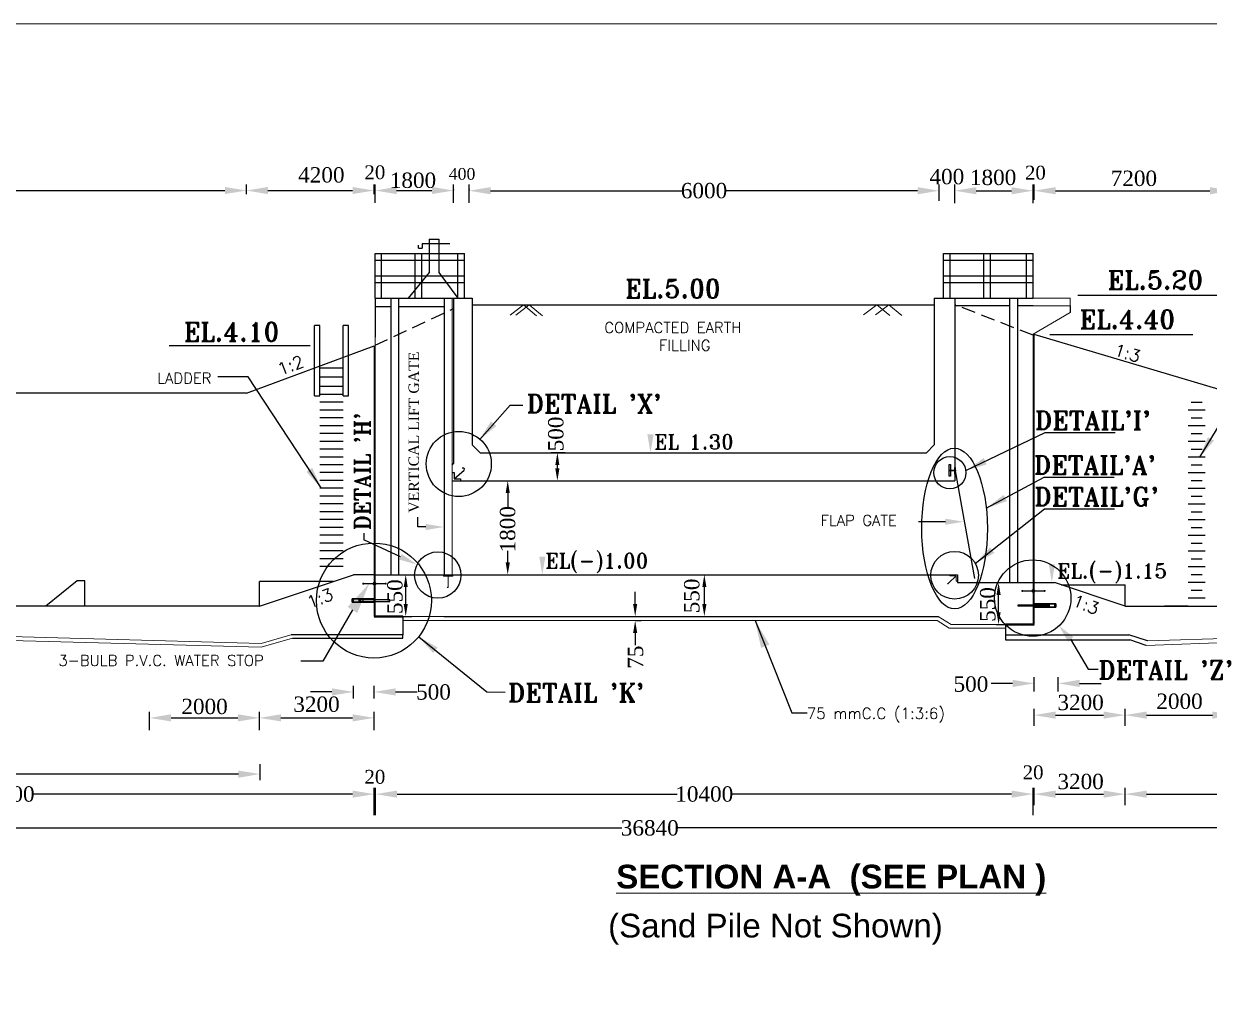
# Model space of a CAD drawing. Extents: x -545075 to 1728153, y -708141 to -305611.
# Drawn here: x 81197 to 100505, y -619429 to -603433 of the extents above; entities that cross this region are included whole.
import ezdxf
from ezdxf.enums import TextEntityAlignment as Align

# ---------------------------------------------------------------- set-up
doc = ezdxf.new("R2010")
doc.units = 0
doc.header["$MEASUREMENT"] = 0
doc.linetypes.add('DASHED', pattern=[0.75, 0.5, -0.25])
doc.layers.get('0').update_dxf_attribs({"linetype": 'CONTINUOUS'})
doc.layers.get('DEFPOINTS').update_dxf_attribs({"linetype": 'CONTINUOUS'})
doc.layers.add('LINE', color=7, linetype='CONTINUOUS')
doc.layers.add('TEXT', color=7, linetype='CONTINUOUS')
doc.styles.add('BIG', font='ROMANT.SHX')
doc.styles.add('SMALL', font='ROMANS.SHX')
doc.styles.get("Standard").update_dxf_attribs({"font": 'times.ttf', "height": 250})
doc.dimstyles.new('3', dxfattribs={"dimtxt": 225, "dimasz": 350, "dimexe": 100, "dimexo": 25, "dimgap": 9, "dimtad": 0, "dimdec": 0, "dimzin": 0, "dimdsep": 46, "dimtxsty": 'Standard', "dimcen": 0, "dimclrt": 256, "dimadec": 0, "dimazin": 0, "dimtfac": 1, "dimtdec": 0, "dimtofl": 0, "dimtmove": 2, "dimatfit": 3, "dimfxl": 1, "dimtolj": 1, "dimtzin": 0, "dimarcsym": 0})

# ---------------------------------------------------------------- blocks, each defined once
blk = doc.blocks.new('*D735')
at = {"layer": 'DEFPOINTS', "color": 0, "lineweight": -2}
for p in [(88449, -606152), (88449, -606372), (96104, -606335)]:
    blk.add_point(p, dxfattribs=at)
at = {"layer": 'LINE', "color": 0, "lineweight": -2}
for p, q in [((88449, -606347), (88449, -606052)), ((96104, -606310), (96104, -606052)), ((88799, -606152), (91913, -606152)), ((95754, -606152), (92640, -606152))]:
    blk.add_line(p, q, dxfattribs=at)
for points in [[(88799, -606094), (88799, -606211), (88449, -606152)], [(95754, -606094), (95754, -606211), (96104, -606152)]]:
    blk.add_solid(points, dxfattribs=at)
at = {"layer": 'LINE', "insert": (92276, -606152), "char_height": 250, "attachment_point": 5}
blk.add_mtext('\\A1;6000', dxfattribs=at)
blk = doc.blocks.new('*D741')
at = {"layer": 'DEFPOINTS', "color": 0, "lineweight": -2}
for p in [(100864, -606152), (97651, -606325), (100864, -606558)]:
    blk.add_point(p, dxfattribs=at)
at = {"layer": 'LINE', "color": 0, "lineweight": -2}
for p, q in [((97651, -606300), (97651, -606052)), ((100864, -606533), (100864, -606052)), ((98001, -606152), (100514, -606152))]:
    blk.add_line(p, q, dxfattribs=at)
for points in [[(98001, -606094), (98001, -606211), (97651, -606152)], [(100514, -606094), (100514, -606211), (100864, -606152)]]:
    blk.add_solid(points, dxfattribs=at)
at = {"layer": 'LINE', "insert": (99277, -605952), "char_height": 250, "attachment_point": 5}
blk.add_mtext('\\A1;72{\\fTimes New Roman|b0|i0|c186|p18;00}', dxfattribs=at)
blk = doc.blocks.new('*D742')
at = {"layer": 'DEFPOINTS', "color": 0, "lineweight": -2}
for p in [(84823, -606235), (86902, -606149), (86902, -606235)]:
    blk.add_point(p, dxfattribs=at)
at = {"layer": 'LINE', "color": 0, "lineweight": -2}
for p, q in [((84823, -606210), (84823, -606049)), ((86902, -606210), (86902, -606049)), ((85173, -606149), (86552, -606149))]:
    blk.add_line(p, q, dxfattribs=at)
for points in [[(85173, -606091), (85173, -606207), (84823, -606149)], [(86552, -606091), (86552, -606207), (86902, -606149)]]:
    blk.add_solid(points, dxfattribs=at)
at = {"layer": 'LINE', "insert": (86044, -605896), "char_height": 250, "attachment_point": 5}
blk.add_mtext('\\A1;42{\\fTimes New Roman|b0|i0|c186|p18;00}', dxfattribs=at)
blk = doc.blocks.new('*D743')
at = {"layer": 'DEFPOINTS', "color": 0, "lineweight": -2}
for p in [(91144, -613150), (91145, -613082), (91155, -613150)]:
    blk.add_point(p, dxfattribs=at)
at = {"layer": 'LINE', "color": 0, "lineweight": -2}
for p, q in [((91155, -612882), (91155, -612682)), ((91169, -613150), (91255, -613150)), ((91170, -613082), (91255, -613082)), ((91155, -613350), (91155, -613550))]:
    blk.add_line(p, q, dxfattribs=at)
for points in [[(91121, -612882), (91188, -612882), (91155, -613082)], [(91121, -613350), (91188, -613350), (91155, -613150)]]:
    blk.add_solid(points, dxfattribs=at)
at = {"layer": 'LINE', "insert": (91162, -613745), "char_height": 250, "attachment_point": 5, "rotation": 90}
blk.add_mtext('\\A1;75', dxfattribs=at)
blk = doc.blocks.new('*D744')
at = {"layer": 'DEFPOINTS', "color": 0, "lineweight": -2}
for p in [(87356, -612404), (87418, -612404), (87356, -613082)]:
    blk.add_point(p, dxfattribs=at)
at = {"layer": 'LINE', "color": 0, "lineweight": -2}
for p, q in [((87381, -612404), (87518, -612404)), ((87418, -612882), (87418, -612604)), ((87381, -613082), (87518, -613082))]:
    blk.add_line(p, q, dxfattribs=at)
for points in [[(87385, -612604), (87451, -612604), (87418, -612404)], [(87385, -612882), (87451, -612882), (87418, -613082)]]:
    blk.add_solid(points, dxfattribs=at)
at = {"layer": 'LINE', "insert": (87243, -612761), "char_height": 250, "attachment_point": 5, "rotation": 90}
blk.add_mtext('\\A1;550', dxfattribs=at)
blk = doc.blocks.new('*D745')
at = {"layer": 'DEFPOINTS', "color": 0, "lineweight": -2}
for p in [(89888, -610418), (90040, -610418), (89807, -610874)]:
    blk.add_point(p, dxfattribs=at)
at = {"layer": 'LINE', "color": 0, "lineweight": -2}
for p, q in [((90015, -610418), (89788, -610418)), ((89888, -610674), (89888, -610618)), ((89832, -610874), (89988, -610874))]:
    blk.add_line(p, q, dxfattribs=at)
for points in [[(89854, -610618), (89921, -610618), (89888, -610418)], [(89854, -610674), (89921, -610674), (89888, -610874)]]:
    blk.add_solid(points, dxfattribs=at)
at = {"layer": 'LINE', "insert": (89864, -610112), "char_height": 250, "attachment_point": 5, "rotation": 90}
blk.add_mtext('\\A1;500', dxfattribs=at)
blk = doc.blocks.new('*D749')
at = {"layer": 'DEFPOINTS', "color": 0, "lineweight": -2}
for p in [(86902, -615975), (74902, -616341), (86902, -616341)]:
    blk.add_point(p, dxfattribs=at)
at = {"layer": 'LINE', "color": 0, "lineweight": -2}
for p, q in [((74902, -616316), (74902, -615875)), ((86902, -616316), (86902, -615875)), ((75252, -615975), (80460, -615975)), ((86552, -615975), (81344, -615975))]:
    blk.add_line(p, q, dxfattribs=at)
for points in [[(75252, -615917), (75252, -616034), (74902, -615975)], [(86552, -615917), (86552, -616034), (86902, -615975)]]:
    blk.add_solid(points, dxfattribs=at)
at = {"layer": 'LINE', "insert": (80902, -615975), "char_height": 250, "attachment_point": 5}
blk.add_mtext('\\A1;13200', dxfattribs=at)
blk = doc.blocks.new('*D750')
at = {"layer": 'DEFPOINTS', "color": 0, "lineweight": -2}
for p in [(86902, -614734), (85036, -614960), (86902, -614960)]:
    blk.add_point(p, dxfattribs=at)
at = {"layer": 'LINE', "color": 0, "lineweight": -2}
for p, q in [((85036, -614935), (85036, -614634)), ((85386, -614734), (86552, -614734)), ((86902, -614935), (86902, -614634))]:
    blk.add_line(p, q, dxfattribs=at)
for points in [[(85386, -614675), (85386, -614792), (85036, -614734)], [(86552, -614675), (86552, -614792), (86902, -614734)]]:
    blk.add_solid(points, dxfattribs=at)
at = {"layer": 'LINE', "insert": (85965, -614513), "char_height": 250, "attachment_point": 5}
blk.add_mtext('\\A1;3200', dxfattribs=at)
blk = doc.blocks.new('*D751')
at = {"layer": 'DEFPOINTS', "color": 0, "lineweight": -2}
for p in [(85036, -614734), (83247, -614960), (85036, -614960)]:
    blk.add_point(p, dxfattribs=at)
at = {"layer": 'LINE', "color": 0, "lineweight": -2}
for p, q in [((83247, -614935), (83247, -614634)), ((83597, -614734), (84686, -614734)), ((85036, -614935), (85036, -614634))]:
    blk.add_line(p, q, dxfattribs=at)
for points in [[(83597, -614675), (83597, -614792), (83247, -614734)], [(84686, -614675), (84686, -614792), (85036, -614734)]]:
    blk.add_solid(points, dxfattribs=at)
at = {"layer": 'LINE', "insert": (84142, -614550), "char_height": 250, "attachment_point": 5}
blk.add_mtext('\\A1;2000', dxfattribs=at)
blk = doc.blocks.new('*D754')
at = {"layer": 'DEFPOINTS', "color": 0, "lineweight": -2}
for p in [(96359, -606152), (96359, -606154), (96104, -606344)]:
    blk.add_point(p, dxfattribs=at)
at = {"layer": 'LINE', "color": 0, "lineweight": -2}
for p, q in [((96104, -606319), (96104, -606052)), ((96359, -606129), (96359, -606052)), ((95754, -606152), (95404, -606152)), ((96709, -606152), (97059, -606152))]:
    blk.add_line(p, q, dxfattribs=at)
for points in [[(95754, -606094), (95754, -606211), (96104, -606152)], [(96709, -606094), (96709, -606211), (96359, -606152)]]:
    blk.add_solid(points, dxfattribs=at)
at = {"layer": 'LINE', "insert": (96231, -605924), "char_height": 250, "attachment_point": 5}
blk.add_mtext('\\A1;400', dxfattribs=at)
blk = doc.blocks.new('*D755')
at = {"layer": 'DEFPOINTS', "color": 0, "lineweight": -2}
for p in [(99133, -616102), (107884, -615975), (107884, -616341)]:
    blk.add_point(p, dxfattribs=at)
at = {"layer": 'LINE', "color": 0, "lineweight": -2}
for p, q in [((99133, -616077), (99133, -615875)), ((107884, -616316), (107884, -615875)), ((99483, -615975), (103066, -615975)), ((107534, -615975), (103951, -615975))]:
    blk.add_line(p, q, dxfattribs=at)
for points in [[(99483, -615917), (99483, -616034), (99133, -615975)], [(107534, -615917), (107534, -616034), (107884, -615975)]]:
    blk.add_solid(points, dxfattribs=at)
at = {"layer": 'LINE', "insert": (103509, -615975), "char_height": 250, "attachment_point": 5}
blk.add_mtext('\\A1;10000', dxfattribs=at)
blk = doc.blocks.new('*D756')
at = {"layer": 'DEFPOINTS', "color": 0, "lineweight": -2}
for p in [(97634, -615975), (86926, -616341), (97634, -616341)]:
    blk.add_point(p, dxfattribs=at)
at = {"layer": 'LINE', "color": 0, "lineweight": -2}
for p, q in [((86926, -616316), (86926, -615875)), ((97634, -616316), (97634, -615875)), ((87276, -615975), (91838, -615975)), ((97284, -615975), (92722, -615975))]:
    blk.add_line(p, q, dxfattribs=at)
for points in [[(87276, -615917), (87276, -616034), (86926, -615975)], [(97284, -615917), (97284, -616034), (97634, -615975)]]:
    blk.add_solid(points, dxfattribs=at)
at = {"layer": 'LINE', "insert": (92280, -615975), "char_height": 250, "attachment_point": 5}
blk.add_mtext('\\A1;10400', dxfattribs=at)
blk = doc.blocks.new('*D757')
at = {"layer": 'DEFPOINTS', "color": 0, "lineweight": -2}
for p in [(100906, -614689), (99133, -614891), (100906, -614891)]:
    blk.add_point(p, dxfattribs=at)
at = {"layer": 'LINE', "color": 0, "lineweight": -2}
for p, q in [((99133, -614866), (99133, -614589)), ((99483, -614689), (100556, -614689)), ((100906, -614866), (100906, -614589))]:
    blk.add_line(p, q, dxfattribs=at)
for points in [[(99483, -614630), (99483, -614747), (99133, -614689)], [(100556, -614630), (100556, -614747), (100906, -614689)]]:
    blk.add_solid(points, dxfattribs=at)
at = {"layer": 'LINE', "insert": (100020, -614465), "char_height": 250, "attachment_point": 5}
blk.add_mtext('\\A1;2000', dxfattribs=at)
blk = doc.blocks.new('*D758')
at = {"layer": 'DEFPOINTS', "color": 0, "lineweight": -2}
for p in [(99133, -614689), (97651, -614891), (99133, -614891)]:
    blk.add_point(p, dxfattribs=at)
at = {"layer": 'LINE', "color": 0, "lineweight": -2}
for p, q in [((97651, -614866), (97651, -614589)), ((98001, -614689), (98783, -614689)), ((99133, -614866), (99133, -614589))]:
    blk.add_line(p, q, dxfattribs=at)
for points in [[(98001, -614630), (98001, -614747), (97651, -614689)], [(98783, -614630), (98783, -614747), (99133, -614689)]]:
    blk.add_solid(points, dxfattribs=at)
at = {"layer": 'LINE', "insert": (98409, -614484), "char_height": 250, "attachment_point": 5}
blk.add_mtext('\\A1;3200', dxfattribs=at)
blk = doc.blocks.new('*D759')
at = {"layer": 'DEFPOINTS', "color": 0, "lineweight": -2}
for p in [(88806, -610874), (89079, -610874), (88806, -612404)]:
    blk.add_point(p, dxfattribs=at)
at = {"layer": 'LINE', "color": 0, "lineweight": -2}
for p, q in [((88831, -610874), (89179, -610874)), ((89079, -611074), (89079, -611313)), ((89079, -612204), (89079, -612013)), ((88831, -612404), (89179, -612404))]:
    blk.add_line(p, q, dxfattribs=at)
for points in [[(89046, -611074), (89113, -611074), (89079, -610874)], [(89046, -612204), (89113, -612204), (89079, -612404)]]:
    blk.add_solid(points, dxfattribs=at)
at = {"layer": 'LINE', "insert": (89079, -611663), "char_height": 250, "attachment_point": 5, "rotation": 90}
blk.add_mtext('\\A1;{\\fTimes New Roman|b0|i0|c186|p18;1}8{\\fTimes New Roman|b0|i0|c186|p18;00}', dxfattribs=at)
blk = doc.blocks.new('*D761')
at = {"layer": 'DEFPOINTS', "color": 0, "lineweight": -2}
for p in [(97634, -606152), (96359, -606380), (97634, -606380)]:
    blk.add_point(p, dxfattribs=at)
at = {"layer": 'LINE', "color": 0, "lineweight": -2}
for p, q in [((96359, -606355), (96359, -606052)), ((97634, -606355), (97634, -606052)), ((96709, -606152), (97284, -606152))]:
    blk.add_line(p, q, dxfattribs=at)
for points in [[(96709, -606094), (96709, -606211), (96359, -606152)], [(97284, -606094), (97284, -606211), (97634, -606152)]]:
    blk.add_solid(points, dxfattribs=at)
at = {"layer": 'LINE', "insert": (96984, -605937), "char_height": 250, "attachment_point": 5}
blk.add_mtext('\\A1;1800', dxfattribs=at)
blk = doc.blocks.new('*D762')
at = {"layer": 'DEFPOINTS', "color": 0, "lineweight": -2}
for p in [(88194, -606149), (86919, -606376), (88194, -606376)]:
    blk.add_point(p, dxfattribs=at)
at = {"layer": 'LINE', "color": 0, "lineweight": -2}
for p, q in [((86919, -606351), (86919, -606049)), ((88194, -606351), (88194, -606049)), ((87269, -606149), (87844, -606149))]:
    blk.add_line(p, q, dxfattribs=at)
for points in [[(87269, -606090), (87269, -606207), (86919, -606149)], [(87844, -606090), (87844, -606207), (88194, -606149)]]:
    blk.add_solid(points, dxfattribs=at)
at = {"layer": 'LINE', "insert": (87536, -605984), "char_height": 250, "attachment_point": 5}
blk.add_mtext('\\A1;1800', dxfattribs=at)
blk = doc.blocks.new('*D763')
at = {"layer": 'DEFPOINTS', "color": 0, "lineweight": -2}
for p in [(74902, -616293), (107884, -616274), (107884, -616526)]:
    blk.add_point(p, dxfattribs=at)
at = {"layer": 'LINE', "color": 0, "lineweight": -2}
for p, q in [((107884, -616299), (107884, -616626)), ((74902, -616318), (74902, -616626)), ((75252, -616526), (90936, -616526)), ((107534, -616526), (91849, -616526))]:
    blk.add_line(p, q, dxfattribs=at)
for points in [[(75252, -616468), (75252, -616585), (74902, -616526)], [(107534, -616468), (107534, -616585), (107884, -616526)]]:
    blk.add_solid(points, dxfattribs=at)
at = {"layer": 'LINE', "insert": (91393, -616526), "char_height": 250, "attachment_point": 5}
blk.add_mtext('\\A1;36840', dxfattribs=at)
blk = doc.blocks.new('*D764')
at = {"layer": 'DEFPOINTS', "color": 0, "lineweight": -2}
for p in [(86566, -614311), (86566, -614444), (86902, -614444)]:
    blk.add_point(p, dxfattribs=at)
at = {"layer": 'LINE', "color": 0, "lineweight": -2}
for p, q in [((86216, -614311), (85866, -614311)), ((86566, -614419), (86566, -614211)), ((86902, -614419), (86902, -614211)), ((87252, -614311), (87602, -614311))]:
    blk.add_line(p, q, dxfattribs=at)
for points in [[(86216, -614253), (86216, -614370), (86566, -614311)], [(87252, -614253), (87252, -614370), (86902, -614311)]]:
    blk.add_solid(points, dxfattribs=at)
at = {"layer": 'LINE', "insert": (87870, -614314), "char_height": 250, "attachment_point": 5}
blk.add_mtext('\\A1;500', dxfattribs=at)
blk = doc.blocks.new('*D765')
at = {"layer": 'DEFPOINTS', "color": 0, "lineweight": -2}
for p in [(97651, -614173), (97651, -614330), (98043, -614330)]:
    blk.add_point(p, dxfattribs=at)
at = {"layer": 'LINE', "color": 0, "lineweight": -2}
for p, q in [((97301, -614173), (96951, -614173)), ((97651, -614305), (97651, -614073)), ((98043, -614305), (98043, -614073)), ((98393, -614173), (98743, -614173))]:
    blk.add_line(p, q, dxfattribs=at)
for points in [[(97301, -614114), (97301, -614231), (97651, -614173)], [(98393, -614114), (98393, -614231), (98043, -614173)]]:
    blk.add_solid(points, dxfattribs=at)
at = {"layer": 'LINE', "insert": (96623, -614185), "char_height": 250, "attachment_point": 5}
blk.add_mtext('\\A1;500', dxfattribs=at)
blk = doc.blocks.new('*D766')
at = {"layer": 'DEFPOINTS', "color": 0, "lineweight": -2}
for p in [(92223, -612404), (92014, -613082), (92281, -613082)]:
    blk.add_point(p, dxfattribs=at)
at = {"layer": 'LINE', "color": 0, "lineweight": -2}
for p, q in [((92248, -612404), (92381, -612404)), ((92281, -612604), (92281, -612882)), ((92039, -613082), (92381, -613082))]:
    blk.add_line(p, q, dxfattribs=at)
for points in [[(92248, -612604), (92315, -612604), (92281, -612404)], [(92248, -612882), (92315, -612882), (92281, -613082)]]:
    blk.add_solid(points, dxfattribs=at)
at = {"layer": 'LINE', "insert": (92078, -612749), "char_height": 250, "attachment_point": 5, "rotation": 90}
blk.add_mtext('\\A1;550', dxfattribs=at)
blk = doc.blocks.new('*D767')
at = {"layer": 'DEFPOINTS', "color": 0, "lineweight": -2}
for p in [(84823, -606149), (84823, -606235), (75865, -606612)]:
    blk.add_point(p, dxfattribs=at)
at = {"layer": 'LINE', "color": 0, "lineweight": -2}
for p, q in [((75865, -606587), (75865, -606049)), ((84823, -606210), (84823, -606049)), ((76215, -606149), (84473, -606149))]:
    blk.add_line(p, q, dxfattribs=at)
for points in [[(76215, -606091), (76215, -606207), (75865, -606149)], [(84473, -606091), (84473, -606207), (84823, -606149)]]:
    blk.add_solid(points, dxfattribs=at)
at = {"layer": 'LINE', "insert": (78462, -605892), "char_height": 250, "attachment_point": 5}
blk.add_mtext('\\A1;90{\\fTimes New Roman|b0|i0|c186|p18;00}', dxfattribs=at)
blk = doc.blocks.new('*D768')
at = {"layer": 'DEFPOINTS', "color": 0, "lineweight": -2}
for p in [(97011, -612532), (97073, -612532), (97011, -613213)]:
    blk.add_point(p, dxfattribs=at)
at = {"layer": 'LINE', "color": 0, "lineweight": -2}
for p, q in [((97036, -612532), (97173, -612532)), ((97073, -613013), (97073, -612732)), ((97036, -613213), (97173, -613213))]:
    blk.add_line(p, q, dxfattribs=at)
for points in [[(97040, -612732), (97107, -612732), (97073, -612532)], [(97040, -613013), (97107, -613013), (97073, -613213)]]:
    blk.add_solid(points, dxfattribs=at)
at = {"layer": 'LINE', "insert": (96898, -612888), "char_height": 250, "attachment_point": 5, "rotation": 90}
blk.add_mtext('\\A1;550', dxfattribs=at)
blk = doc.blocks.new('*D787')
at = {"layer": 'DEFPOINTS', "color": 0, "linetype": 'ByBlock', "lineweight": -2}
for p in [(85042, -615462), (85042, -615649), (74902, -615822)]:
    blk.add_point(p, dxfattribs=at)
at = {"layer": 'LINE', "color": 0, "linetype": 'ByBlock', "lineweight": -2}
for p, q in [((85042, -615487), (85042, -615749)), ((74902, -615797), (74902, -615549)), ((75252, -615649), (79530, -615649)), ((84692, -615649), (80414, -615649))]:
    blk.add_line(p, q, dxfattribs=at)
for points in [[(75252, -615591), (75252, -615708), (74902, -615649)], [(84692, -615591), (84692, -615708), (85042, -615649)]]:
    blk.add_solid(points, dxfattribs=at)
at = {"layer": 'LINE', "linetype": 'ByBlock', "lineweight": -2, "insert": (79972, -615649), "char_height": 250, "attachment_point": 5}
blk.add_mtext('\\A1;10000', dxfattribs=at)
blk = doc.blocks.new('*D788')
at = {"layer": 'DEFPOINTS', "color": 0, "lineweight": -2}
for p in [(99133, -615975), (97651, -616178), (99133, -616178)]:
    blk.add_point(p, dxfattribs=at)
at = {"layer": 'LINE', "color": 0, "lineweight": -2}
for p, q in [((97651, -616153), (97651, -615875)), ((99133, -616153), (99133, -615875)), ((98001, -615975), (98783, -615975))]:
    blk.add_line(p, q, dxfattribs=at)
for points in [[(98001, -615917), (98001, -616034), (97651, -615975)], [(98783, -615917), (98783, -616034), (99133, -615975)]]:
    blk.add_solid(points, dxfattribs=at)
at = {"layer": 'LINE', "insert": (98409, -615771), "char_height": 250, "attachment_point": 5}
blk.add_mtext('\\A1;3200', dxfattribs=at)

msp = doc.modelspace()

# ---------------------------------------------------------------- hatches: boundary and pattern name
at = {"layer": 'LINE'}
h = msp.add_hatch(dxfattribs=at)
h.set_pattern_fill('DOTS', color=256, scale=52.646614, style=0)
h.set_pattern_definition([(180, (188636.105, -540359.4897), (-1.6452067, 3.2904134), [0, -3.2904134])])
h.paths.add_polyline_path([(86653.36, -612809.165), (86725.327, -612809.165), (86725.327, -612814.766), (86674.99, -612814.766), (86674.99, -612836.754), (86725.327, -612836.754), (86725.327, -612842.446), (86653.36, -612842.446)])
h = msp.add_hatch(dxfattribs=at)
h.set_pattern_fill('DOTS', color=256, scale=52.646614, style=0)
h.set_pattern_definition([(7e-15, (-4084.9755, -540440.239), (1.6452067, 3.2904134), [0, -3.2904134])])
h.paths.add_polyline_path([(97897.769, -612889.915), (97825.802, -612889.915), (97825.802, -612895.515), (97876.14, -612895.515), (97876.14, -612917.503), (97825.802, -612917.503), (97825.802, -612923.196), (97897.769, -612923.196)])

# ---------------------------------------------------------------- linework, layer by layer
at = {"color": 7, "ltscale": 2}
for p, q in [((87624.643, -607085.29), (87624.643, -607038.728)), ((87685.378, -607010.103), (88134.907, -607010.103)), ((87685.378, -607010.103), (87685.378, -607085.29)), ((87799.989, -606938.109), (87799.989, -607482.737)), ((87799.989, -606938.109), (87957.969, -606938.109)), ((87957.969, -606938.109), (87957.969, -607482.737)), ((87799.989, -607482.737), (87460.214, -607899.31)), ((87957.969, -607482.737), (88268.103, -607899.31))]:
    msp.add_line(p, q, dxfattribs=at)
for p, q in [((86918.728, -607176.81), (88374.353, -607176.81)), ((88268.103, -607176.81), (88374.353, -607176.81)), ((96178.305, -607176.81), (97633.93, -607176.81)), ((96178.305, -607176.81), (96284.555, -607176.81)), ((86918.728, -607283.06), (88374.353, -607283.06)), ((88268.103, -607283.06), (88374.353, -607283.06)), ((96178.305, -607283.06), (96284.555, -607283.06)), ((96178.305, -607283.06), (97633.93, -607283.06)), ((96178.305, -607283.06), (96284.555, -607283.06)), ((97527.68, -607283.06), (97633.93, -607283.06)), ((86918.728, -607538.06), (88374.353, -607538.06)), ((88268.103, -607538.06), (88374.353, -607538.06)), ((96178.305, -607538.06), (96284.555, -607538.06)), ((96178.305, -607538.06), (97633.93, -607538.06)), ((96178.305, -607538.06), (96284.555, -607538.06)), ((97527.68, -607538.06), (97633.93, -607538.06)), ((86918.728, -607644.31), (88374.353, -607644.31)), ((88268.103, -607644.31), (88374.353, -607644.31)), ((96178.305, -607644.31), (96284.555, -607644.31)), ((96178.305, -607644.31), (97633.93, -607644.31)), ((96178.305, -607644.31), (96284.555, -607644.31)), ((97527.68, -607644.31), (97633.93, -607644.31)), ((86918.728, -607899.31), (86918.728, -608536.755)), ((86918.728, -607899.31), (88500.731, -607899.31)), ((87173.728, -607899.31), (87173.728, -612404.31)), ((87301.228, -607899.31), (87301.228, -612404.31)), ((88044.978, -607899.31), (88044.978, -612404.31)), ((88500.731, -607899.31), (88500.731, -610290.613)), ((96026.705, -607899.31), (97633.93, -607899.31)), ((96026.705, -607899.31), (96026.705, -610290.613)), ((96358.93, -607899.31), (96358.93, -610874.31)), ((97251.43, -607899.31), (97251.43, -612531.81)), ((97378.93, -607899.31), (97378.93, -612531.81)), ((86017.213, -609033.991), (86399.713, -609033.991)), ((86017.213, -609183.991), (86399.713, -609183.991)), ((86017.213, -609333.991), (86399.713, -609333.991)), ((85932.213, -609490.619), (86017.213, -609490.619)), ((86017.213, -609461.491), (86399.713, -609461.491)), ((86399.713, -609490.619), (86484.713, -609490.619)), ((86017.213, -609588.991), (86399.713, -609588.991)), ((86017.213, -609716.491), (86399.713, -609716.491)), ((100436.766, -609726.81), (100163.429, -609726.81)), ((100389.229, -609599.31), (100210.966, -609599.31)), ((86017.213, -609843.991), (86399.713, -609843.991)), ((100389.229, -609854.31), (100210.966, -609854.31)), ((86017.213, -609971.491), (86399.713, -609971.491)), ((86017.213, -610098.991), (86399.713, -610098.991)), ((100436.766, -609981.81), (100163.429, -609981.81)), ((100389.229, -610109.31), (100210.966, -610109.31)), ((86017.213, -610226.491), (86399.713, -610226.491)), ((100436.766, -610236.81), (100163.429, -610236.81)), ((86017.213, -610353.991), (86399.713, -610353.991)), ((86017.213, -610481.491), (86399.713, -610481.491)), ((88628.231, -610418.113), (95899.205, -610418.113)), ((100436.766, -610491.81), (100163.429, -610491.81)), ((100389.229, -610364.31), (100210.966, -610364.31)), ((86017.213, -610608.991), (86399.713, -610608.991)), ((96366.534, -610711.651), (96679.704, -612463.336)), ((100389.229, -610619.31), (100210.966, -610619.31)), ((86017.213, -610736.491), (86399.713, -610736.491)), ((86017.213, -610863.991), (86399.713, -610863.991)), ((88172.478, -610874.31), (96358.93, -610874.31)), ((100436.766, -610746.81), (100163.429, -610746.81)), ((100389.229, -610874.31), (100210.966, -610874.31)), ((86017.213, -610991.491), (86399.713, -610991.491)), ((100436.766, -611001.81), (100163.429, -611001.81)), ((86017.213, -611118.991), (86399.713, -611118.991)), ((86017.213, -611246.491), (86399.713, -611246.491)), ((100436.766, -611256.81), (100163.429, -611256.81)), ((100389.229, -611129.31), (100210.966, -611129.31)), ((86017.213, -611373.991), (86399.713, -611373.991)), ((100389.229, -611384.31), (100210.966, -611384.31)), ((86017.213, -611501.491), (86399.713, -611501.491)), ((86017.213, -611628.991), (86399.713, -611628.991)), ((100436.766, -611511.81), (100163.429, -611511.81)), ((100389.229, -611639.31), (100210.966, -611639.31)), ((86017.213, -611756.491), (86399.713, -611756.491)), ((100436.766, -611766.81), (100163.429, -611766.81)), ((86017.213, -611883.991), (86399.713, -611883.991)), ((86017.213, -612011.491), (86399.713, -612011.491)), ((100436.766, -612021.81), (100163.429, -612021.81)), ((100389.229, -611894.31), (100210.966, -611894.31)), ((86017.213, -612138.991), (86399.713, -612138.991)), ((100389.229, -612149.31), (100210.966, -612149.31)), ((86017.213, -612266.491), (86399.713, -612266.491)), ((86918.728, -612404.31), (96281.699, -612404.31)), ((96403.93, -612404.31), (96403.93, -612531.81)), ((100436.766, -612276.81), (100163.429, -612276.81)), ((100389.229, -612404.31), (100210.966, -612404.31)), ((82192.728, -612502.31), (82065.228, -612502.31)), ((96403.93, -612531.81), (97633.93, -612531.81)), ((97650.93, -612531.81), (97985.93, -612531.81)), ((100436.766, -612531.81), (100163.429, -612531.81)), ((100436.766, -612786.81), (100163.429, -612786.81)), ((100389.229, -612659.31), (100210.966, -612659.31)), ((85036.461, -612914.31), (74901.728, -612914.31)), ((99133.43, -612914.31), (107883.93, -612914.31)), ((100158.669, -612914.31), (99776.169, -612914.31))]:
    msp.add_line(p, q)
at = {"lineweight": 18}
msp.add_line((88172.478, -607899.31), (88172.478, -612404.31), dxfattribs=at)
at = {"lineweight": 13}
for p, q in [((86918.728, -608536.755), (86918.728, -613081.561)), ((97633.93, -608488.309), (97633.93, -613212.923)), ((97650.93, -608494.825), (97650.93, -613212.923)), ((86901.728, -608675.354), (86901.728, -613081.561))]:
    msp.add_line(p, q, dxfattribs=at)
at = {"lineweight": 20}
msp.add_line((96266.064, -613272.109), (97183.93, -613272.109), dxfattribs=at)
at = {"color": 7, "linetype": 'ByBlock', "lineweight": 20}
msp.add_lwpolyline([(64639.309, -641548.608), (64639.309, -603433.487), (118539.48, -603433.487), (118539.48, -641548.608), (64639.309, -641548.608)], close=True, dxfattribs=at)
at = {"layer": 'LINE'}
for p, q in [((88193.728, -606115.484), (88193.728, -606050.287)), ((88448.728, -606328.601), (88448.728, -606050.287)), ((86918.728, -607899.31), (86918.728, -607176.81)), ((87024.978, -607899.31), (87024.978, -607176.81)), ((87573.618, -607899.31), (87573.618, -607176.81)), ((87624.643, -607085.29), (87685.378, -607085.29)), ((87679.868, -607899.31), (87679.868, -607176.81)), ((88268.103, -607899.31), (88268.103, -607176.81)), ((88268.103, -607899.31), (88268.103, -607176.81)), ((88374.353, -607899.31), (88374.353, -607176.81)), ((88374.353, -607899.31), (88374.353, -607176.81)), ((96178.305, -607825.278), (96178.305, -607176.81)), ((96178.305, -607825.278), (96178.305, -607176.81)), ((96178.305, -607899.31), (96178.305, -607176.81)), ((96284.555, -607899.31), (96284.555, -607176.81)), ((96284.555, -607899.31), (96284.555, -607176.81)), ((96284.555, -607899.31), (96284.555, -607176.81)), ((96833.195, -607899.31), (96833.195, -607176.81)), ((96939.445, -607899.31), (96939.445, -607176.81)), ((97527.68, -607899.31), (97527.68, -607176.81)), ((97633.93, -607899.31), (97633.93, -607176.81)), ((88203.559, -610587.112), (88203.559, -607899.31)), ((88500.731, -608009.916), (96026.705, -608009.916)), ((86918.728, -608034.981), (87173.728, -608034.981)), ((87301.228, -608034.981), (88044.978, -608034.981)), ((98237.211, -608027.076), (98237.211, -608136.197)), ((86017.213, -608345.56), (85932.213, -608345.56)), ((85932.213, -609490.619), (85932.213, -608345.56)), ((86017.213, -609490.619), (86017.213, -608345.56)), ((86484.713, -608345.56), (86399.713, -608345.56)), ((86399.713, -609490.619), (86399.713, -608345.56)), ((86484.713, -609490.619), (86484.713, -608345.56)), ((100864.259, -609445.513), (97650.93, -608494.825)), ((84822.507, -609445.513), (86901.728, -608675.354)), ((84822.507, -609445.513), (64917.139, -609445.513)), ((88628.231, -610418.113), (88500.731, -610290.613)), ((95899.205, -610418.113), (96026.705, -610290.613)), ((88172.478, -610619.31), (88203.559, -610587.112)), ((88172.478, -610741.595), (88205.087, -610741.595)), ((88205.087, -610741.595), (88205.087, -610840.035)), ((88205.087, -610840.035), (88307.927, -610840.035)), ((88307.927, -610840.035), (88307.927, -610874.31)), ((87614.314, -611626.235), (87614.314, -611463.678)), ((87743.959, -611626.235), (87614.314, -611626.235)), ((96207.487, -611540.615), (95771.238, -611540.615)), ((86736.386, -611726.06), (86736.386, -611834.743)), ((87330.852, -612111.336), (86736.386, -611834.743)), ((85036.461, -612914.31), (86566.461, -612404.31)), ((86901.728, -612404.31), (86566.461, -612404.31)), ((82065.228, -612502.31), (81555.228, -612914.31)), ((82192.728, -612914.31), (82192.728, -612502.31)), ((85036.461, -612914.31), (85036.461, -612513.316)), ((86239.441, -612513.316), (85036.461, -612513.316)), ((97633.93, -612531.81), (97985.93, -612531.81)), ((99133.43, -612914.31), (97985.93, -612531.81)), ((98092.45, -612567.316), (99133.43, -612567.316)), ((99133.43, -612914.31), (99133.43, -612567.316)), ((86550.52, -612976.993), (86067.355, -613810.527)), ((87368.728, -613081.561), (87368.728, -613081.561)), ((87368.728, -613081.561), (87368.728, -613381.561)), ((88036.786, -613081.561), (96089.537, -613081.561)), ((97183.93, -613212.923), (97183.93, -613464.809)), ((86918.728, -613381.561), (85549.766, -613381.561)), ((87368.728, -613381.561), (86918.728, -613381.561)), ((87368.728, -613435.659), (87368.728, -613381.561)), ((97183.93, -613379.409), (99192.779, -613379.409)), ((99499.823, -613481.757), (99192.779, -613379.409)), ((85572.671, -613435.659), (87368.728, -613435.659)), ((97183.93, -613464.809), (99211.904, -613464.809)), ((98246.559, -613452.718), (98531.534, -613941.521)), ((99476.979, -613553.168), (99211.904, -613464.809)), ((86067.355, -613810.527), (85707.156, -613810.527)), ((98531.534, -613941.521), (98692.858, -613941.521))]:
    msp.add_line(p, q, dxfattribs=at)
at = {"layer": 'LINE', "color": 0, "linetype": 'DASHED', "ltscale": 450}
for p, q in [((97633.93, -608504.309), (96358.93, -608007.316)), ((86918.728, -608666.854), (88203.559, -608069.316))]:
    msp.add_line(p, q, dxfattribs=at)
at = {"layer": 'LINE', "lineweight": 20}
for p, q in [((97633.93, -607899.31), (98237.211, -607899.31)), ((98237.211, -607899.31), (98237.211, -608027.076)), ((98237.211, -608027.076), (97633.93, -608027.076)), ((98237.211, -608136.197), (97633.93, -608488.309)), ((88109.385, -612425.977), (88109.385, -612605.203)), ((96381.853, -612423.195), (96258.348, -612539.453)), ((88100.812, -612612.376), (88093.468, -612607.486)), ((88106.759, -612612.725), (88100.812, -612612.376)), ((88109.385, -612605.203), (88106.759, -612612.725)), ((96241.359, -612548.091), (96243.218, -612544.378)), ((96242.374, -612550.621), (96241.359, -612548.091)), ((96246.548, -612550.56), (96242.374, -612550.621)), ((96258.348, -612539.453), (96246.548, -612550.56)), ((86901.06, -612798.107), (86901.06, -612850.328)), ((97650.069, -612878.857), (97650.069, -612931.077)), ((88036.786, -613081.561), (87368.728, -613081.561)), ((87368.728, -613149.561), (96071.37, -613149.561)), ((88052.211, -613149.875), (87368.728, -613149.875)), ((88404.871, -613081.561), (96089.537, -613081.561)), ((96071.37, -613149.561), (96266.064, -613272.109)), ((96089.537, -613081.561), (96299.744, -613212.923)), ((97183.93, -613212.923), (96299.744, -613212.923)), ((85063.164, -613524.049), (79929.984, -613381.81)), ((85063.164, -613524.049), (85566.85, -613376.559)), ((99499.823, -613481.757), (102607.86, -613381.81)), ((85062.773, -613583.458), (79929.984, -613445.56)), ((85062.773, -613583.458), (85572.671, -613435.659)), ((99476.979, -613553.168), (102607.86, -613445.56))]:
    msp.add_line(p, q, dxfattribs=at)
at = {"layer": 'LINE', "color": 0, "linetype": 'ByBlock', "lineweight": -2}
for p, q in [((97251.43, -608027.076), (96358.93, -608027.076)), ((97633.93, -608027.076), (97378.93, -608027.076))]:
    msp.add_line(p, q, dxfattribs=at)
at = {"layer": 'LINE', "lineweight": 30}
for p, q in [((86651.924, -612798.107), (86544.864, -612798.107)), ((86544.864, -612798.107), (86544.864, -612850.328)), ((86560.411, -612798.107), (86560.411, -612850.328)), ((86651.924, -612798.107), (86901.06, -612798.107)), ((86544.864, -612850.328), (86651.924, -612850.328)), ((86651.924, -612850.328), (86901.06, -612850.328)), ((97899.205, -612878.857), (97650.069, -612878.857)), ((97899.205, -612931.077), (97650.069, -612931.077)), ((97899.205, -612878.857), (98006.266, -612878.857)), ((98006.266, -612931.077), (97899.205, -612931.077)), ((97990.718, -612878.857), (97990.718, -612931.077)), ((98006.266, -612878.857), (98006.266, -612931.077))]:
    msp.add_line(p, q, dxfattribs=at)
at = {"layer": 'LINE', "lineweight": 40}
for p, q in [((87368.728, -613081.561), (86901.728, -613081.561)), ((97650.93, -613212.923), (97183.93, -613212.923))]:
    msp.add_line(p, q, dxfattribs=at)
at = {"layer": 'LINE', "lineweight": 20}
for points in [[(89119.697, -608177.434), (89337.172, -608012.461), (89549.706, -608187.306)], [(89213.108, -608177.434), (89430.582, -608012.461), (89643.116, -608187.306)], [(94873.557, -608174.889), (95091.032, -608009.916), (95303.566, -608184.761)], [(95067.455, -608174.889), (95284.93, -608009.916), (95497.464, -608184.761)], [(96403.93, -612423.195), (96403.93, -612404.31), (96281.699, -612404.31), (96281.699, -612423.195), (96381.853, -612423.195)], [(96381.853, -612423.195), (96381.853, -612506.347), (96403.93, -612506.347), (96403.93, -612404.31), (96381.853, -612404.31)]]:
    msp.add_lwpolyline(points, dxfattribs=at)
at = {"layer": 'LINE'}
msp.add_lwpolyline([(88205.087, -610840.035), (88371.461, -610700.295), (88373.553, -610678.329), (88359.945, -610667.868), (88336.916, -610671.005)], dxfattribs=at)
for points in [[(96267.048, -610607.987), (96288.603, -610607.987), (96288.603, -610799.118), (96267.048, -610799.118)], [(96267.048, -610703.553), (96372.296, -610703.553), (96372.296, -610709.747), (96267.048, -610709.747)], [(96358.93, -610656.07), (96366.534, -610656.07), (96366.534, -610767.231), (96358.93, -610767.231)], [(86653.36, -612842.446), (86725.327, -612842.446), (86725.327, -612809.165), (86653.36, -612809.165)], [(87156.483, -612814.766), (86674.99, -612814.766), (86674.99, -612836.754), (87156.483, -612836.754)], [(97394.646, -612895.515), (97876.14, -612895.515), (97876.14, -612917.503), (97394.646, -612917.503)], [(97897.769, -612923.196), (97825.802, -612923.196), (97825.802, -612889.915), (97897.769, -612889.915)]]:
    msp.add_lwpolyline(points, close=True, dxfattribs=at)
at = {"layer": 'LINE', "lineweight": 20}
msp.add_lwpolyline([(88031.196, -612404.31), (88187.574, -612404.31), (88187.574, -612425.977), (88031.196, -612425.977)], close=True, dxfattribs=at)
at = {"layer": 'LINE'}
for points, const_width in [([(86719.063, -612548.287, 1), (86735.664, -612548.287, 1)], 16.602), ([(86894.015, -612548.287, 1), (86925.558, -612548.287, 1)], 31.543), ([(87083.91, -612548.287, 1), (87100.511, -612548.287, 1)], 16.602), ([(97625.291, -612666.255, 1), (97656.834, -612666.255, 1)], 31.543), ([(97450.338, -612666.255, 1), (97466.94, -612666.255, 1)], 16.602), ([(97815.186, -612666.255, 1), (97831.787, -612666.255, 1)], 16.602)]:
    msp.add_lwpolyline(points, format="xyb", close=True, dxfattribs=dict(at, const_width=const_width))
at = {"layer": 'LINE', "const_width": 21.25}
for points in [[(86737.039, -612548.561), (86909.696, -612548.561), (87082.352, -612548.561)], [(97468.315, -612666.529), (97640.971, -612666.529), (97813.628, -612666.529)]]:
    msp.add_lwpolyline(points, dxfattribs=at)
at = {"layer": 'LINE'}
for centre, radius in [((96279.927, -610742.203), 261.668), ((86901.06, -612824.218), 936.505)]:
    msp.add_circle(centre, radius, dxfattribs=at)
msp.add_ellipse((96356.351, -611652.079), major_axis=(3.675, -1308.687), ratio=0.408587642, dxfattribs=at)
for p in [(88193.728, -606136.734), (88448.728, -606136.734)]:
    msp.add_point(p, dxfattribs=at)
for points in [[(91453.435, -610120.613), (91354.268, -610120.613), (91403.852, -610418.113)], [(87743.959, -611576.652), (87743.959, -611675.818), (88041.459, -611626.235)], [(96207.487, -611491.031), (96207.487, -611590.198), (96504.987, -611540.615)], [(87351.769, -612066.381), (87309.935, -612156.292), (87600.584, -612236.837)], [(89691.968, -612106.81), (89592.801, -612106.81), (89642.384, -612404.31)], [(97990.498, -612234.31), (97891.331, -612234.31), (97940.914, -612531.81)], [(86472.095, -612927.126), (86628.945, -613026.86), (86822.421, -612547.864)], [(98202.102, -613490.316), (98291.016, -613415.12), (98057.726, -613234.761)]]:
    msp.add_solid(points, dxfattribs=at)
at = {"layer": 'TEXT', "color": 0}
for p, q in [((98363.063, -607853.576), (100692.954, -607853.576)), ((97906.662, -608494.825), (100236.553, -608494.825)), ((85863.407, -608675.354), (83567.5, -608675.354))]:
    msp.add_line(p, q, dxfattribs=at)
for centre, radius in [((88282.029, -610600.504), 530.149), ((87939.758, -612408.538), 377.526), ((96357.348, -612412.471), 388.061), ((97629.319, -612783.56), 622.186)]:
    msp.add_circle(centre, radius, dxfattribs=at)

# ---------------------------------------------------------------- texts
at = {"layer": 'LINE'}
msp.add_text('400', height=191.25, dxfattribs=at).set_placement((88335.493, -605877.849), align=Align.MIDDLE_CENTER)
at = {"layer": 'LINE', "style": 'BIG'}
for s, height, p in [('COMPACTED EARTH', 176.54, (90652.378, -608468.233)), ('FILLING', 176.54, (91541.953, -608758.161)), ('LADDER', 176.54, (83369.688, -609292.133)), ('FLAP GATE', 176.54, (94173.156, -611607.66)), ('3-BULB P.V.C. WATER STOP', 176.54, (81762.493, -613888.514)), ('75 mmC.C (1:3:6)', 180, (93948.404, -614751.123))]:
    msp.add_text(s, height=height, dxfattribs=at).set_placement(p)
at = {"layer": 'LINE'}
msp.add_text('VERTICAL LIFT GATE', height=170, rotation=90, dxfattribs=at).set_placement((87633.881, -611395.123))
at = {"layer": 'LINE', "style": 'SMALL'}
for s, rotation, p in [('1:3', 342.9367948, (98935.866, -608828.28)), ('1:2', 20.8973898, (85377.715, -609162.054)), ('1:3', 21.3049928, (85857.994, -612955.082)), ('1:3', 338.6950072, (98259.335, -612905.114))]:
    msp.add_text(s, height=200, rotation=rotation, dxfattribs=at).set_placement(p)
at = {"layer": 'LINE', "char_height": 225, "attachment_point": 5}
for insert in [(86915.743, -605853.382), (97672.55, -605859.28), (97635.273, -615621.765), (86915.743, -615695.2)]:
    msp.add_mtext('20', dxfattribs=dict(at, insert=insert))
at = {"layer": 'LINE', "color": 7, "lineweight": 9, "char_height": 385.66235, "attachment_point": 8}
for s, insert, width in [('\\A1;{\\fArial|b1|i0|c0|p34;\\LSECTION A-A  (SEE PLAN )\\fArial|b0|i0|c0|p34;\\l }', (94348.16, -617626.546), 26608.61594), ('\\A1;{\\fArial|b0|i0|c0|p34; (Sand Pile Not Shown) }', (93364.16, -618424.546), 20133.9516)]:
    msp.add_mtext(s, dxfattribs=dict(at, insert=insert, width=width))
at = {"layer": 'TEXT', "color": 0, "style": 'BIG'}
for s, height, p in [('EL.5.00', 300, (90990.727, -607896.609)), ('EL.5.20', 300, (98848.268, -607754.534)), ('EL.4.40', 300, (98391.867, -608395.783)), ('EL.4.10', 300, (83803.858, -608598.544)), ("DETAIL 'X'", 300, (89386.744, -609768.116)), ("DETAIL'I'", 300, (97662.978, -610038.985)), ('EL 1.30', 240, (91464.404, -610358.877)), ("DETAIL'A'", 300, (97646.368, -610766.219)), ("DETAIL'G'", 300, (97652.251, -611281.273)), ('EL(-)1.00', 240, (89692.668, -612294.878)), ('EL.(-)1.15', 240, (98027.317, -612460.436)), ("DETAIL 'Z'", 300, (98695.785, -614103.468)), ("DETAIL 'K'", 300, (89080.568, -614473.862))]:
    msp.add_text(s, height=height, dxfattribs=at).set_placement(p)
msp.add_text("DETAIL 'H'", height=255, rotation=90, dxfattribs=at).set_placement((86839.04, -611676.351))

# ---------------------------------------------------------------- dimensions: what is measured, and where the dimension line sits
at = {"layer": 'LINE'}
for base, p1, p2, text, picture, middle in [((84822.507, -606148.924), (75864.955, -606612.316), (84822.507, -606235.245), '90{\\fTimes New Roman|b0|i0|c186|p18;00}', '*D767', (78462.259, -605892.109)), ((86901.728, -606148.924), (84822.507, -606235.245), (86901.728, -606235.245), '42{\\fTimes New Roman|b0|i0|c186|p18;00}', '*D742', (86043.716, -605895.736)), ((88193.728, -606148.722), (86918.728, -606376.04), (88193.728, -606376.04), '1800', '*D762', (87536.238, -605984.324)), ((96358.93, -606152.245), (96103.93, -606344.447), (96358.93, -606154.39), '400', '*D754', (96230.676, -605923.798)), ((97633.93, -606152.245), (96358.93, -606379.562), (97633.93, -606379.562), '1800', '*D761', (96983.662, -605936.929)), ((100864.259, -606152.278), (97650.93, -606324.92), (100864.259, -606558.316), '72{\\fTimes New Roman|b0|i0|c186|p18;00}', '*D741', (99277.259, -605952.316)), ((86566.461, -614311.18), (86901.728, -614444.443), (86566.461, -614444.443), '500', '*D764', (87870.089, -614314.263)), ((97650.93, -614172.759), (98042.633, -614329.964), (97650.93, -614329.964), '500', '*D765', (96622.985, -614184.845)), ((85036.461, -614733.518), (83246.728, -614959.785), (85036.461, -614959.785), '2000', '*D751', (84141.594, -614550.415)), ((86901.728, -614733.518), (85036.461, -614959.785), (86901.728, -614959.785), '3200', '*D750', (85964.743, -614513.415)), ((99133.43, -614688.512), (97650.93, -614890.734), (99133.43, -614890.734), '3200', '*D758', (98409.445, -614483.72)), ((100906.43, -614688.512), (99133.43, -614890.734), (100906.43, -614890.734), '2000', '*D757', (100019.93, -614464.72)), ((99133.43, -615975.329), (97650.93, -616177.552), (99133.43, -616177.552), '3200', '*D788', (98409.445, -615770.537))]:
    dim = msp.add_linear_dim(base=base, p1=p1, p2=p2, text=text, dimstyle='3', override={"dimclrd": 0, "dimclre": 0}, dxfattribs=at)
    dim.commit()
    dim.dimension.update_dxf_attribs({"geometry": picture, "text_midpoint": middle, "dimtype": 160})
for base, p1, p2, text, picture, middle in [((88448.728, -606152.245), (96103.93, -606335.448), (88448.728, -606372.089), '6000', '*D735', (92276.329, -606152.245)), ((86901.728, -615975.329), (74901.728, -616340.76), (86901.728, -616340.76), '13200', '*D749', (80901.728, -615975.329)), ((97633.93, -615975.329), (86925.93, -616340.76), (97633.93, -616340.76), '10400', '*D756', (92279.93, -615975.329)), ((107883.93, -615975.329), (99133.43, -616102), (107883.93, -616340.76), '10000', '*D755', (103508.68, -615975.329)), ((107883.93, -616526.2), (74901.728, -616293.2), (107883.93, -616273.939), '36840', '*D763', (91392.829, -616526.2))]:
    dim = msp.add_linear_dim(base=base, p1=p1, p2=p2, text=text, dimstyle='3', override={"dimclrd": 0, "dimclre": 0}, dxfattribs=at)
    dim.commit()
    dim.dimension.update_dxf_attribs({"geometry": picture, "text_midpoint": middle})
for base, p1, p2, text, picture, middle in [((89887.756, -610418.113), (89807.387, -610874.31), (90040.298, -610418.113), '500', '*D745', (89864.102, -610112.316)), ((89079.401, -610874.31), (88806.343, -612404.31), (88806.343, -610874.31), '{\\fTimes New Roman|b0|i0|c186|p18;1}8{\\fTimes New Roman|b0|i0|c186|p18;00}', '*D759', (89079.401, -611663.191)), ((87418.084, -612404.31), (87356.046, -613081.561), (87356.046, -612404.31), '550', '*D744', (87242.919, -612760.518)), ((92281.229, -613081.561), (92222.948, -612404.31), (92013.738, -613081.561), '550', '*D766', (92078.402, -612749.248)), ((97073.418, -612531.81), (97011.381, -613212.923), (97011.381, -612531.81), '550', '*D768', (96898.253, -612888.018)), ((91154.792, -613149.875), (91144.654, -613081.561), (91143.875, -613149.875), '75', '*D743', (91161.627, -613744.77))]:
    dim = msp.add_linear_dim(base=base, p1=p1, p2=p2, angle=90, text=text, dimstyle='3', override={"dimtxt": 200, "dimasz": 200, "dimclrd": 0, "dimclre": 0}, dxfattribs=at)
    dim.commit()
    dim.dimension.update_dxf_attribs({"geometry": picture, "text_midpoint": middle, "dimtype": 160})
at = {"layer": 'LINE', "color": 0, "linetype": 'ByBlock', "lineweight": -2}
dim = msp.add_linear_dim(base=(85042.362, -615649.316), p1=(74901.728, -615822.316), p2=(85042.362, -615462.316), text='10000', dimstyle='3', dxfattribs=at)
dim.commit()
dim.dimension.update_dxf_attribs({"geometry": '*D787', "text_midpoint": (79972.045, -615649.316)})

# ---------------------------------------------------------------- leaders
at = {"layer": 'LINE'}
for points, override in [([(100349.486, -610491.81), (101238.222, -609025.796), (101535.722, -609025.796)], {"dimclrd": 0, "dimclre": 0}), ([(86040.58, -610988.92), (84854.271, -609182.208), (84357.826, -609182.208)], {"dimclrd": 0, "dimclre": 0}), ([(88617.027, -610205.681), (89121.345, -609642.686), (89323.072, -609642.686)], {"dimclrd": 0, "dimclre": 0}), ([(96539.209, -610706.948), (97830.733, -610088.043), (98971.801, -610088.043)], {"dimclrd": 0, "dimclre": 0}), ([(96872.896, -611320.97), (97814.124, -610815.277), (98955.191, -610815.277)], {"dimclrd": 0, "dimclre": 0}), ([(96694.47, -612220.273), (97820.006, -611330.331), (98961.074, -611330.331)], {"dimclrd": 0, "dimclre": 0}), ([(93107.102, -613149.561), (93707.006, -614652.072), (93954.637, -614651.464)], {"dimtxt": 400, "dimasz": 450, "dimclrd": 0, "dimclre": 0}), ([(87629.01, -613413.396), (88736.836, -614309.469), (89036, -614317.889)], {"dimclrd": 0, "dimclre": 0})]:
    msp.add_leader(points, dimstyle='3', override=override, dxfattribs=at)

doc.saveas('drawing.dxf')
